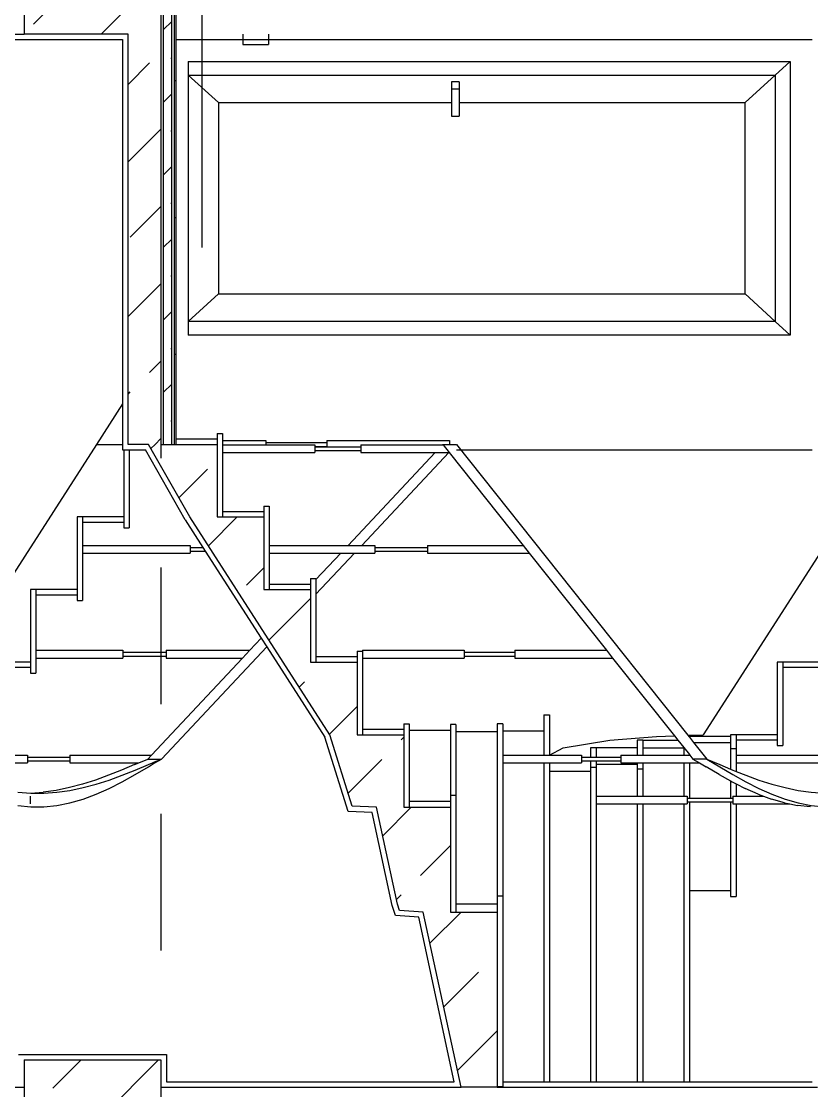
# Model space of a CAD drawing. Header units: metres. Extents: x -220 to 294, y -29 to 18.
# Drawn here: x -186.316 to -185.594, y -6.048 to -5.071 of the extents above; entities that cross this region are included whole.
import ezdxf

# ---------------------------------------------------------------- set-up
doc = ezdxf.new("R2010")
doc.units = ezdxf.units.M
doc.header["$MEASUREMENT"] = 0
doc.linetypes.add('DASHED4', pattern=[0.1875, 0.125, -0.0625])
for name, color, linetype in [('Cizgi', 7, 'Continuous'), ('Standart', 7, 'Continuous'), ('Tarama', 7, 'Continuous')]:
    doc.layers.add(name, color=color, linetype=linetype)

msp = doc.modelspace()

# ---------------------------------------------------------------- hatches: boundary and pattern name
at = {"layer": 'Tarama', "linetype": 'Continuous', "lineweight": -3}
h = msp.add_hatch(dxfattribs=at)
h.set_pattern_fill('DOTS', color=58, scale=0.8, style=0)
h.paths.add_polyline_path([(-186.18851, -5.45739), (-186.18851, -3.94489), (-186.18601, -3.94489), (-186.18601, -5.45739)])
h = msp.add_hatch(dxfattribs=at)
h.set_pattern_fill('SACNCR', color=58, scale=0.5, style=0)
h.paths.add_polyline_path([(-186.18601, -5.45739), (-186.18601, -3.94489), (-186.17851, -3.94489), (-186.17851, -5.45739)])
h = msp.add_hatch(dxfattribs=at)
h.set_pattern_fill('DOTS', color=58, scale=0.8, style=0)
h.paths.add_polyline_path([(-186.17851, -5.45739), (-186.17851, -3.94489), (-186.17601, -3.94489), (-186.17601, -5.45739)])
h = msp.add_hatch(dxfattribs=at)
h.set_pattern_fill('NET', color=163, style=0)
h.paths.add_polyline_path([(-186.17601, -5.45739), (-186.17601, -3.94489), (-186.17476, -3.94489), (-186.17476, -5.45739)])
h = msp.add_hatch(dxfattribs=at)
h.set_pattern_fill('ANSI33', color=58, scale=0.4, style=0)
h.paths.add_polyline_path([(-186.31351, -5.08239), (-186.31351, -5.01989), (-186.18851, -5.01989), (-186.18851, -5.08239)])
h = msp.add_hatch(dxfattribs=at)
h.set_pattern_fill('ANSI33', color=58, scale=0.4, style=0)
h.paths.add_polyline_path([(-186.21851, -5.45739), (-186.21851, -5.08239), (-186.18851, -5.08239), (-186.18851, -5.45739)])
h = msp.add_hatch(dxfattribs=at)
h.set_pattern_fill('ANSI33', color=58, scale=0.4, style=0)
h.paths.add_polyline_path([(-185.9142, -6.04489), (-185.94888, -5.88476), (-185.9704, -5.88319), (-185.97229, -5.87745), (-185.99153, -5.78902), (-186.01381, -5.7881), (-186.03417, -5.72265), (-186.16211, -5.5237), (-186.19976, -5.45739), (-186.13711, -5.45739), (-186.13711, -5.5237), (-186.09447, -5.5237), (-186.09447, -5.59002), (-186.05182, -5.59002), (-186.05182, -5.65634), (-186.00917, -5.65634), (-186.00917, -5.72265), (-185.96652, -5.72265), (-185.96652, -5.78902), (-185.92388, -5.78902), (-185.92388, -5.88476), (-185.88123, -5.88476), (-185.88123, -6.04489)])
h = msp.add_hatch(dxfattribs=at)
h.set_pattern_fill('ANSI33', color=58, scale=0.4, style=0)
h.paths.add_polyline_path([(-186.31351, -6.08239), (-186.31351, -6.01989), (-186.18851, -6.01989), (-186.18851, -6.08239)])

# ---------------------------------------------------------------- linework, layer by layer
at = {"layer": 'Cizgi', "color": 73, "linetype": 'DASHED4', "lineweight": -3}
msp.add_lwpolyline([(-186.18851, -3.09489), (-186.18851, -6.20739)], dxfattribs=at)
at = {"layer": 'Cizgi', "color": 7, "linetype": 'Continuous', "lineweight": -3}
for points in [[(-186.18851, -3.94489), (-186.18851, -5.45739)], [(-186.31351, -5.04489), (-186.31351, -5.08239)], [(-186.21851, -5.08239), (-186.31351, -5.08239)], [(-186.21851, -5.45739), (-186.21851, -5.08239)], [(-186.19976, -5.45739), (-186.21851, -5.45739)], [(-186.16211, -5.5237), (-186.19976, -5.45739)], [(-186.18851, -5.45739), (-186.17476, -5.45739)], [(-186.17476, -5.45739), (-186.13711, -5.45739)], [(-186.13711, -5.45739), (-186.13711, -5.5237)], [(-186.03417, -5.72265), (-186.16211, -5.5237)], [(-186.13711, -5.5237), (-186.13211, -5.5237)], [(-186.13211, -5.5237), (-186.09447, -5.5237)], [(-186.09447, -5.5237), (-186.09447, -5.59002)], [(-186.09447, -5.59002), (-186.08947, -5.59002)], [(-186.08947, -5.59002), (-186.05182, -5.59002)], [(-186.05182, -5.59002), (-186.05182, -5.65634)], [(-186.05182, -5.65634), (-186.04682, -5.65634)], [(-186.04682, -5.65634), (-186.00917, -5.65634)], [(-186.00917, -5.65634), (-186.00917, -5.72265)], [(-186.01381, -5.7881), (-186.03417, -5.72265)], [(-186.00917, -5.72265), (-186.00417, -5.72265)], [(-186.00417, -5.72265), (-185.96652, -5.72265)], [(-185.96652, -5.72265), (-185.96652, -5.78902)], [(-185.99153, -5.78902), (-186.01381, -5.7881)], [(-185.97229, -5.87745), (-185.99153, -5.78902)], [(-185.96652, -5.78902), (-185.96153, -5.78902)], [(-185.96153, -5.78902), (-185.92388, -5.78902)], [(-185.92388, -5.78902), (-185.92388, -5.88476)], [(-185.9704, -5.88319), (-185.97229, -5.87745)], [(-185.94888, -5.88476), (-185.9704, -5.88319)], [(-185.9142, -6.04489), (-185.94888, -5.88476)], [(-185.92388, -5.88476), (-185.91888, -5.88476)], [(-185.91888, -5.88476), (-185.88123, -5.88476)], [(-185.88123, -5.88476), (-185.88123, -6.04436)], [(-186.31351, -6.01989), (-186.18851, -6.01989)], [(-186.31351, -6.01989), (-186.31351, -6.04489)], [(-186.18851, -6.01989), (-186.18851, -6.04489)], [(-186.31351, -6.04489), (-186.31351, -6.08239)], [(-186.18851, -6.04489), (-186.18851, -6.08239)], [(-185.88123, -6.04489), (-185.9142, -6.04489)], [(-185.88123, -6.04436), (-185.88123, -6.04489)]]:
    msp.add_lwpolyline(points, dxfattribs=at)
at = {"layer": 'Cizgi', "color": 38, "linetype": 'Continuous', "lineweight": -3}
for points in [[(-186.18601, -5.45739), (-186.18601, -3.94489)], [(-186.17851, -5.45739), (-186.17851, -3.94489)], [(-186.17601, -5.45739), (-186.17601, -3.94489)]]:
    msp.add_lwpolyline(points, dxfattribs=at)
at = {"layer": 'Cizgi', "color": 59, "linetype": 'Continuous', "lineweight": -3}
for points in [[(-186.17476, -4.90739), (-186.17476, -5.45239)], [(-186.17476, -5.45239), (-186.13711, -5.45239)], [(-186.17476, -5.45239), (-186.17476, -5.45739)], [(-186.13711, -5.44739), (-186.13711, -5.45239)], [(-186.13711, -5.44739), (-186.13211, -5.44739)], [(-186.13711, -5.45239), (-186.13711, -5.45739)], [(-186.13211, -5.44739), (-186.13211, -5.45385)], [(-186.13211, -5.45385), (-186.13211, -5.45776)], [(-186.13211, -5.45776), (-186.13211, -5.46483)], [(-186.13211, -5.46483), (-186.13211, -5.5187)], [(-186.13211, -5.5187), (-186.09447, -5.5187)], [(-186.13211, -5.5187), (-186.13211, -5.5237)], [(-186.09447, -5.5137), (-186.09447, -5.5187)], [(-186.09447, -5.5137), (-186.08947, -5.5137)], [(-186.09447, -5.5187), (-186.09447, -5.5237)], [(-186.08947, -5.5137), (-186.08947, -5.54968)], [(-186.08947, -5.54968), (-186.08947, -5.55675)], [(-186.08947, -5.55675), (-186.08947, -5.58502)], [(-186.08947, -5.58502), (-186.05182, -5.58502)], [(-186.08947, -5.58502), (-186.08947, -5.59002)], [(-186.05182, -5.58002), (-186.05182, -5.58502)], [(-186.05182, -5.58002), (-186.04682, -5.58002)], [(-186.05182, -5.58502), (-186.05182, -5.59002)], [(-186.04682, -5.58002), (-186.04682, -5.5809)], [(-186.04682, -5.5809), (-186.04682, -5.59423)], [(-186.04682, -5.59423), (-186.04682, -5.65134)], [(-186.00917, -5.64634), (-186.00917, -5.65134)], [(-186.00917, -5.64634), (-186.00417, -5.64634)], [(-186.00417, -5.64634), (-186.00417, -5.65259)], [(-186.04682, -5.65134), (-186.00917, -5.65134)], [(-186.04682, -5.65134), (-186.04682, -5.65634)], [(-186.00917, -5.65134), (-186.00917, -5.65634)], [(-186.00417, -5.65259), (-186.00417, -5.71765)], [(-185.96652, -5.71265), (-185.96652, -5.71765)], [(-185.96652, -5.71265), (-185.96153, -5.71265)], [(-185.96153, -5.71265), (-185.96153, -5.71893)], [(-186.00417, -5.71765), (-185.96652, -5.71765)], [(-186.00417, -5.71765), (-186.00417, -5.72265)], [(-185.96652, -5.71765), (-185.96652, -5.72265)], [(-185.96153, -5.71893), (-185.96153, -5.78353)], [(-185.96153, -5.78353), (-185.92388, -5.78353)], [(-185.96153, -5.78353), (-185.96153, -5.78902)], [(-185.92388, -5.77805), (-185.92388, -5.78353)], [(-185.92388, -5.77805), (-185.91888, -5.77805)], [(-185.92388, -5.78353), (-185.92388, -5.78902)], [(-185.91888, -5.77805), (-185.91888, -5.87733)], [(-185.88123, -5.86991), (-185.88123, -5.87733)], [(-185.88123, -5.86991), (-185.87623, -5.86991)], [(-185.87623, -5.86991), (-185.87623, -6.03989)], [(-185.91888, -5.87733), (-185.88123, -5.87733)], [(-185.91888, -5.87733), (-185.91888, -5.88476)], [(-185.88123, -5.87733), (-185.88123, -5.88476)], [(-185.87623, -6.04436), (-185.88123, -6.04436)], [(-185.87623, -6.03989), (-185.87623, -6.04436)]]:
    msp.add_lwpolyline(points, dxfattribs=at)
at = {"layer": 'Cizgi', "color": 166, "linetype": 'Continuous', "lineweight": -3}
for points in [[(-186.89976, -5.08239), (-186.31351, -5.08239)], [(-186.60623, -6.04489), (-186.31351, -6.04489)], [(-186.18851, -6.04489), (-185.9142, -6.04489)], [(-185.88123, -6.04489), (-185.58851, -6.04489)]]:
    msp.add_lwpolyline(points, dxfattribs=at)
at = {"layer": 'Cizgi', "color": 241, "linetype": 'Continuous', "lineweight": -3}
for points in [[(-186.81529, -5.08739), (-186.22351, -5.08739)], [(-186.22351, -5.08739), (-186.22351, -5.42022)], [(-186.22351, -5.42022), (-186.22351, -5.45739)], [(-186.22351, -5.45739), (-186.22351, -5.46239)], [(-186.22351, -5.46239), (-186.22241, -5.46239)], [(-186.22241, -5.46239), (-186.21741, -5.46239)], [(-186.21741, -5.46239), (-186.20267, -5.46239)], [(-186.16639, -5.52629), (-186.20267, -5.46239)], [(-186.16639, -5.52629), (-186.15021, -5.55145)], [(-186.15021, -5.55145), (-186.14794, -5.55499)], [(-186.14794, -5.55499), (-186.09692, -5.63433)], [(-186.09692, -5.63433), (-186.09183, -5.64224)], [(-186.09183, -5.64224), (-186.03874, -5.72479)], [(-186.01753, -5.79295), (-186.03874, -5.72479)], [(-185.99559, -5.79385), (-186.01753, -5.79295)], [(-185.97712, -5.87877), (-185.99559, -5.79385)], [(-185.9741, -5.88793), (-185.97712, -5.87877)], [(-185.95297, -5.88947), (-185.9741, -5.88793)], [(-185.9204, -6.03989), (-185.95297, -5.88947)], [(-186.31851, -6.01489), (-186.18351, -6.01489)], [(-186.18351, -6.01489), (-186.18351, -6.03989)], [(-186.18351, -6.03989), (-185.9204, -6.03989)], [(-185.87623, -6.03989), (-185.83858, -6.03989)], [(-185.83858, -6.03989), (-185.83358, -6.03989)], [(-185.83358, -6.03989), (-185.79594, -6.03989)], [(-185.79594, -6.03989), (-185.79094, -6.03989)], [(-185.79094, -6.03989), (-185.75329, -6.03989)], [(-185.75329, -6.03989), (-185.74829, -6.03989)], [(-185.74829, -6.03989), (-185.71064, -6.03989)], [(-185.71064, -6.03989), (-185.70564, -6.03989)], [(-185.70564, -6.03989), (-185.59351, -6.03989)]]:
    msp.add_lwpolyline(points, dxfattribs=at)
at = {"layer": 'Cizgi', "color": 118, "linetype": 'Continuous', "lineweight": -3}
for points in [[(-186.17476, -5.08739), (-185.59351, -5.08739)], [(-185.91851, -5.46239), (-185.59351, -5.46239)]]:
    msp.add_lwpolyline(points, dxfattribs=at)
at = {"layer": 'Cizgi', "color": 98, "linetype": 'Continuous', "lineweight": -3}
for points in [[(-186.11351, -5.08239), (-186.11351, -5.09176)], [(-186.09029, -5.08239), (-186.09029, -5.09176)], [(-186.11351, -5.09176), (-186.09029, -5.09176)], [(-186.16351, -5.10739), (-186.16351, -5.11989)], [(-186.16351, -5.10739), (-185.61351, -5.10739)], [(-185.62726, -5.11989), (-185.61351, -5.10739)], [(-185.61351, -5.10739), (-185.61351, -5.35739)], [(-186.16351, -5.11989), (-185.62726, -5.11989)], [(-186.16351, -5.11989), (-186.13601, -5.14489)], [(-186.16351, -5.11989), (-186.16351, -5.34489)], [(-185.65476, -5.14489), (-185.62726, -5.11989)], [(-185.62726, -5.11989), (-185.62726, -5.34489)], [(-185.91601, -5.12614), (-185.92289, -5.12614)], [(-185.92289, -5.12614), (-185.92289, -5.13239)], [(-185.91601, -5.12614), (-185.91601, -5.13239)], [(-185.92289, -5.13239), (-185.91601, -5.13239)], [(-185.92289, -5.13239), (-185.92289, -5.14489)], [(-185.91601, -5.13239), (-185.91601, -5.14489)], [(-186.13601, -5.14489), (-185.92289, -5.14489)], [(-186.13601, -5.14489), (-186.13601, -5.31989)], [(-185.92289, -5.14489), (-185.92289, -5.15739)], [(-185.91601, -5.14489), (-185.65476, -5.14489)], [(-185.91601, -5.14489), (-185.91601, -5.15739)], [(-185.65476, -5.31989), (-185.65476, -5.14489)], [(-185.92289, -5.15739), (-185.91601, -5.15739)], [(-186.13601, -5.31989), (-186.16351, -5.34489)], [(-186.13601, -5.31989), (-185.65476, -5.31989)], [(-185.65476, -5.31989), (-185.62726, -5.34489)], [(-185.62726, -5.34489), (-186.16351, -5.34489)], [(-186.16351, -5.34489), (-186.16351, -5.35739)], [(-185.62726, -5.34489), (-185.61351, -5.35739)], [(-185.61351, -5.35739), (-186.16351, -5.35739)], [(-186.22351, -5.42022), (-186.24741, -5.45739)], [(-186.24741, -5.45739), (-186.418, -5.72265)], [(-186.24741, -5.45739), (-186.22351, -5.45739)], [(-186.13211, -5.45385), (-186.09276, -5.45385)], [(-186.13211, -5.45776), (-186.09276, -5.45776)], [(-186.09276, -5.45385), (-186.09276, -5.45562)], [(-186.09276, -5.45562), (-186.03676, -5.45562)], [(-186.09276, -5.45562), (-186.09276, -5.45776)], [(-186.09276, -5.45776), (-186.04793, -5.45776)], [(-186.04793, -5.45776), (-186.04793, -5.45915)], [(-186.04793, -5.45915), (-186.03676, -5.45915)], [(-186.04793, -5.45915), (-186.04793, -5.45953)], [(-186.04793, -5.45953), (-186.03676, -5.45953)], [(-186.04793, -5.45953), (-186.04793, -5.46307)], [(-186.03676, -5.45385), (-185.92476, -5.45385)], [(-186.03676, -5.45385), (-186.03676, -5.45562)], [(-186.03676, -5.45562), (-186.03676, -5.45915)], [(-186.03676, -5.45915), (-186.03676, -5.45953)], [(-186.03676, -5.45953), (-186.00583, -5.45953)], [(-186.00583, -5.45776), (-185.93136, -5.45776)], [(-186.00583, -5.45776), (-186.00583, -5.45953)], [(-186.00583, -5.45953), (-186.00583, -5.46307)], [(-185.93101, -5.45739), (-185.93136, -5.45776)], [(-185.93136, -5.45776), (-185.93071, -5.45776)], [(-185.93101, -5.45739), (-185.93071, -5.45776)], [(-185.93101, -5.45739), (-185.92476, -5.45739)], [(-185.93071, -5.45776), (-185.92509, -5.46483)], [(-185.92476, -5.45385), (-185.92476, -5.45739)], [(-185.92476, -5.45739), (-185.91851, -5.45739)], [(-185.91851, -5.45739), (-185.70704, -5.72323)], [(-185.52241, -5.45739), (-185.693, -5.72265)], [(-186.22241, -5.46239), (-186.22241, -5.5237)], [(-186.21741, -5.46239), (-186.21741, -5.5337)], [(-186.13211, -5.46483), (-186.04793, -5.46483)], [(-186.04793, -5.46307), (-186.00583, -5.46307)], [(-186.04793, -5.46307), (-186.04793, -5.46483)], [(-185.93799, -5.46483), (-186.01755, -5.54968)], [(-186.00583, -5.46307), (-186.00583, -5.46483)], [(-186.00583, -5.46483), (-185.93799, -5.46483)], [(-185.92549, -5.46483), (-186.00505, -5.54968)], [(-185.93799, -5.46483), (-185.92549, -5.46483)], [(-185.92549, -5.46483), (-185.92509, -5.46483)], [(-185.92509, -5.46483), (-185.85759, -5.54968)], [(-186.26005, -5.5237), (-186.26505, -5.5237)], [(-186.26505, -5.5237), (-186.26505, -5.59002)], [(-186.22241, -5.5237), (-186.26005, -5.5237)], [(-186.26005, -5.5237), (-186.26005, -5.5287)], [(-186.22241, -5.5287), (-186.26005, -5.5287)], [(-186.26005, -5.5287), (-186.26005, -5.54968)], [(-186.22241, -5.5237), (-186.22241, -5.5287)], [(-186.22241, -5.5287), (-186.22241, -5.5337)], [(-186.22241, -5.5337), (-186.21741, -5.5337)], [(-186.26005, -5.54968), (-186.16188, -5.54968)], [(-186.26005, -5.54968), (-186.26005, -5.55675)], [(-186.16188, -5.54968), (-186.16188, -5.55145)], [(-186.08947, -5.54968), (-186.01755, -5.54968)], [(-186.01755, -5.54968), (-186.00505, -5.54968)], [(-186.00505, -5.54968), (-185.99309, -5.54968)], [(-185.99309, -5.54968), (-185.99309, -5.55145)], [(-185.94491, -5.54968), (-185.85759, -5.54968)], [(-185.94491, -5.54968), (-185.94491, -5.55145)], [(-185.85759, -5.54968), (-185.85197, -5.55675)], [(-186.26005, -5.55675), (-186.16188, -5.55675)], [(-186.26005, -5.55675), (-186.26005, -5.60002)], [(-186.16188, -5.55145), (-186.15021, -5.55145)], [(-186.16188, -5.55145), (-186.16188, -5.55499)], [(-186.16188, -5.55499), (-186.14794, -5.55499)], [(-186.16188, -5.55499), (-186.16188, -5.55675)], [(-186.08947, -5.55675), (-186.02418, -5.55675)], [(-186.02418, -5.55675), (-186.04682, -5.5809)], [(-186.01168, -5.55675), (-186.04682, -5.59423)], [(-186.02418, -5.55675), (-186.01168, -5.55675)], [(-186.01168, -5.55675), (-185.99309, -5.55675)], [(-185.99309, -5.55145), (-185.94491, -5.55145)], [(-185.99309, -5.55145), (-185.99309, -5.55499)], [(-185.99309, -5.55499), (-185.94491, -5.55499)], [(-185.99309, -5.55499), (-185.99309, -5.55675)], [(-185.94491, -5.55145), (-185.94491, -5.55499)], [(-185.94491, -5.55499), (-185.94491, -5.55675)], [(-185.94491, -5.55675), (-185.85197, -5.55675)], [(-185.85197, -5.55675), (-185.78136, -5.64552)], [(-186.3027, -5.59002), (-186.3077, -5.59002)], [(-186.3077, -5.59002), (-186.3077, -5.65634)], [(-186.26505, -5.59002), (-186.3027, -5.59002)], [(-186.3027, -5.59002), (-186.3027, -5.59502)], [(-186.26505, -5.59502), (-186.3027, -5.59502)], [(-186.3027, -5.59502), (-186.3027, -5.64552)], [(-186.26505, -5.59002), (-186.26505, -5.59502)], [(-186.26505, -5.59502), (-186.26505, -5.60002)], [(-186.26505, -5.60002), (-186.26005, -5.60002)], [(-186.09692, -5.63433), (-186.10741, -5.64552)], [(-186.3027, -5.64552), (-186.22341, -5.64552)], [(-186.3027, -5.64552), (-186.3027, -5.65259)], [(-186.22341, -5.64552), (-186.22341, -5.64728)], [(-186.22341, -5.64728), (-186.18376, -5.64728)], [(-186.22341, -5.64728), (-186.22341, -5.65082)], [(-186.09183, -5.64224), (-186.18807, -5.74489)], [(-186.18376, -5.64552), (-186.10741, -5.64552)], [(-186.18376, -5.64552), (-186.18376, -5.64728)], [(-186.18376, -5.64728), (-186.18376, -5.65082)], [(-186.10741, -5.64552), (-186.11404, -5.65259)], [(-186.00417, -5.64552), (-185.91142, -5.64552)], [(-186.00417, -5.64552), (-186.00417, -5.64634)], [(-185.91142, -5.64552), (-185.91142, -5.64728)], [(-185.91142, -5.64728), (-185.86505, -5.64728)], [(-185.91142, -5.64728), (-185.91142, -5.65082)], [(-185.86505, -5.64552), (-185.78136, -5.64552)], [(-185.86505, -5.64552), (-185.86505, -5.64728)], [(-185.86505, -5.64728), (-185.86505, -5.65082)], [(-185.78136, -5.64552), (-185.77574, -5.65259)], [(-186.3077, -5.65634), (-186.34535, -5.65634)], [(-186.3077, -5.65634), (-186.3077, -5.66134)], [(-186.3027, -5.65259), (-186.22341, -5.65259)], [(-186.3027, -5.65259), (-186.3027, -5.66634)], [(-186.22341, -5.65082), (-186.18376, -5.65082)], [(-186.22341, -5.65082), (-186.22341, -5.65259)], [(-186.11404, -5.65259), (-186.19726, -5.74135)], [(-186.18376, -5.65082), (-186.18376, -5.65259)], [(-186.18376, -5.65259), (-186.11404, -5.65259)], [(-186.00417, -5.65259), (-185.91142, -5.65259)], [(-185.91142, -5.65082), (-185.86505, -5.65082)], [(-185.91142, -5.65082), (-185.91142, -5.65259)], [(-185.86505, -5.65082), (-185.86505, -5.65259)], [(-185.86505, -5.65259), (-185.77574, -5.65259)], [(-185.77574, -5.65259), (-185.71915, -5.72374)], [(-185.62035, -5.65634), (-185.62535, -5.65634)], [(-185.62535, -5.65634), (-185.62535, -5.72265)], [(-185.5827, -5.65634), (-185.62035, -5.65634)], [(-185.62035, -5.65634), (-185.62035, -5.66134)], [(-186.3077, -5.66134), (-186.34535, -5.66134)], [(-186.3077, -5.66134), (-186.3077, -5.66634)], [(-186.3077, -5.66634), (-186.3027, -5.66634)], [(-185.5827, -5.66134), (-185.62035, -5.66134)], [(-185.62035, -5.66134), (-185.62035, -5.73265)], [(-185.83858, -5.70453), (-185.83858, -5.71952)], [(-185.83858, -5.70453), (-185.83358, -5.70453)], [(-185.83358, -5.70453), (-185.83358, -5.7413)], [(-185.91888, -5.71345), (-185.92388, -5.71345)], [(-185.92388, -5.71345), (-185.92388, -5.71893)], [(-185.91888, -5.71345), (-185.91888, -5.72011)], [(-185.87623, -5.71268), (-185.88123, -5.71268)], [(-185.88123, -5.71268), (-185.88123, -5.72011)], [(-185.87623, -5.71268), (-185.87623, -5.71952)], [(-185.92388, -5.71893), (-185.96153, -5.71893)], [(-185.92388, -5.71893), (-185.92388, -5.77805)], [(-185.88123, -5.72011), (-185.91888, -5.72011)], [(-185.91888, -5.72011), (-185.91888, -5.77805)], [(-185.88123, -5.72011), (-185.88123, -5.86991)], [(-185.83858, -5.71952), (-185.87623, -5.71952)], [(-185.87623, -5.71952), (-185.87623, -5.74135)], [(-185.83858, -5.71952), (-185.83858, -5.74135)], [(-185.77829, -5.72753), (-185.73564, -5.72442)], [(-185.73564, -5.72442), (-185.71915, -5.72374)], [(-185.71915, -5.72374), (-185.71613, -5.72753)], [(-185.70704, -5.72323), (-185.693, -5.72265)], [(-185.70704, -5.72323), (-185.7061, -5.72442)], [(-185.7061, -5.72442), (-185.70564, -5.72442)], [(-185.7061, -5.72442), (-185.70564, -5.725)], [(-185.668, -5.72442), (-185.70564, -5.72442)], [(-185.70564, -5.72442), (-185.70564, -5.725)], [(-185.70564, -5.725), (-185.70174, -5.7299)], [(-185.663, -5.72265), (-185.668, -5.72265)], [(-185.668, -5.72265), (-185.668, -5.72442)], [(-185.668, -5.72442), (-185.668, -5.7299)], [(-185.62535, -5.72265), (-185.663, -5.72265)], [(-185.663, -5.72265), (-185.663, -5.72765)], [(-185.62535, -5.72265), (-185.62535, -5.72765)], [(-185.83358, -5.7413), (-185.82094, -5.73452)], [(-185.82094, -5.73452), (-185.77829, -5.72753)], [(-185.79094, -5.73452), (-185.79594, -5.73452)], [(-185.79594, -5.73452), (-185.79594, -5.74312)], [(-185.75329, -5.73452), (-185.79094, -5.73452)], [(-185.79094, -5.73452), (-185.79094, -5.74312)], [(-185.74829, -5.72753), (-185.75329, -5.72753)], [(-185.75329, -5.72753), (-185.75329, -5.73452)], [(-185.75329, -5.73452), (-185.75329, -5.74135)], [(-185.74829, -5.72753), (-185.71613, -5.72753)], [(-185.74829, -5.72753), (-185.74829, -5.73495)], [(-185.71064, -5.73495), (-185.74829, -5.73495)], [(-185.74829, -5.73495), (-185.74829, -5.74135)], [(-185.71613, -5.72753), (-185.71064, -5.73443)], [(-185.71064, -5.73443), (-185.71064, -5.73495)], [(-185.71064, -5.73443), (-185.70564, -5.74071)], [(-185.71064, -5.73495), (-185.71064, -5.74135)], [(-185.70174, -5.7299), (-185.668, -5.7299)], [(-185.70174, -5.7299), (-185.68982, -5.74489)], [(-185.668, -5.7299), (-185.668, -5.73539)], [(-185.668, -5.73539), (-185.668, -5.75418)], [(-185.668, -5.73539), (-185.663, -5.73539)], [(-185.62535, -5.72765), (-185.663, -5.72765)], [(-185.663, -5.72765), (-185.663, -5.73539)], [(-185.663, -5.73539), (-185.663, -5.74135)], [(-185.62535, -5.72765), (-185.62535, -5.73265)], [(-185.62535, -5.73265), (-185.62035, -5.73265)], [(-186.388, -5.74135), (-186.31053, -5.74135)], [(-186.31053, -5.74135), (-186.31053, -5.74312)], [(-186.31053, -5.74312), (-186.27179, -5.74312)], [(-186.31053, -5.74312), (-186.31053, -5.74665)], [(-186.27179, -5.74135), (-186.19726, -5.74135)], [(-186.27179, -5.74135), (-186.27179, -5.74312)], [(-186.27179, -5.74312), (-186.27179, -5.74665)], [(-186.20878, -5.74842), (-186.20057, -5.74489)], [(-186.19726, -5.74135), (-186.20057, -5.74489)], [(-186.20057, -5.74489), (-186.18807, -5.74489)], [(-186.19432, -5.74758), (-186.18807, -5.74489)], [(-186.19393, -5.74842), (-186.18807, -5.74489)], [(-185.87623, -5.74135), (-185.87623, -5.74842)], [(-185.87623, -5.74135), (-185.83858, -5.74135)], [(-185.83858, -5.74135), (-185.83358, -5.7413)], [(-185.83358, -5.7413), (-185.80417, -5.74135)], [(-185.80417, -5.74135), (-185.80417, -5.74312)], [(-185.80417, -5.74312), (-185.79594, -5.74312)], [(-185.80417, -5.74312), (-185.80417, -5.74665)], [(-185.79594, -5.74312), (-185.79094, -5.74312)], [(-185.79094, -5.74312), (-185.76814, -5.74312)], [(-185.76814, -5.74135), (-185.75329, -5.74135)], [(-185.76814, -5.74135), (-185.76814, -5.74312)], [(-185.76814, -5.74312), (-185.76814, -5.74665)], [(-185.75329, -5.74135), (-185.74829, -5.74135)], [(-185.74829, -5.74135), (-185.71064, -5.74135)], [(-185.71064, -5.74135), (-185.70564, -5.74135)], [(-185.70564, -5.74071), (-185.70564, -5.74135)], [(-185.70564, -5.74071), (-185.70513, -5.74135)], [(-185.70564, -5.74135), (-185.70513, -5.74135)], [(-185.70513, -5.74135), (-185.70232, -5.74489)], [(-185.70232, -5.74489), (-185.69646, -5.74842)], [(-185.68982, -5.74489), (-185.70232, -5.74489)], [(-185.68982, -5.74489), (-185.67789, -5.75003)], [(-185.68982, -5.74489), (-185.67789, -5.75209)], [(-185.663, -5.74135), (-185.58553, -5.74135)], [(-185.663, -5.74135), (-185.663, -5.74842)], [(-186.388, -5.74842), (-186.31053, -5.74842)], [(-186.31053, -5.74665), (-186.27179, -5.74665)], [(-186.31053, -5.74665), (-186.31053, -5.74842)], [(-186.27179, -5.74665), (-186.27179, -5.74842)], [(-186.27179, -5.74842), (-186.20878, -5.74842)], [(-186.22444, -5.75503), (-186.23638, -5.75976)], [(-186.21251, -5.75003), (-186.22444, -5.75503)], [(-186.22388, -5.75976), (-186.21194, -5.75503)], [(-186.21251, -5.75003), (-186.20878, -5.74842)], [(-186.21194, -5.75503), (-186.20001, -5.75003)], [(-186.21194, -5.75909), (-186.20001, -5.75209)], [(-186.20001, -5.75003), (-186.19628, -5.74842)], [(-186.20001, -5.75209), (-186.19432, -5.74842)], [(-186.19628, -5.74842), (-186.19432, -5.74758)], [(-186.19628, -5.74842), (-186.19432, -5.74842)], [(-186.19432, -5.74758), (-186.19432, -5.74842)], [(-186.19432, -5.74842), (-186.19393, -5.74842)], [(-185.87623, -5.74842), (-185.83858, -5.74842)], [(-185.87623, -5.74842), (-185.87623, -5.86991)], [(-185.83858, -5.74842), (-185.83858, -6.03989)], [(-185.83858, -5.74842), (-185.83358, -5.74842)], [(-185.83358, -5.74842), (-185.83358, -5.75634)], [(-185.83358, -5.74842), (-185.80417, -5.74842)], [(-185.80417, -5.74665), (-185.79594, -5.74665)], [(-185.80417, -5.74665), (-185.80417, -5.74842)], [(-185.79594, -5.74665), (-185.79594, -5.75239)], [(-185.79594, -5.74665), (-185.79094, -5.74665)], [(-185.79594, -5.75239), (-185.79594, -5.75634)], [(-185.79594, -5.75239), (-185.79094, -5.75239)], [(-185.79094, -5.74665), (-185.79094, -5.74952)], [(-185.79094, -5.74665), (-185.76814, -5.74665)], [(-185.79094, -5.74952), (-185.75329, -5.74952)], [(-185.79094, -5.74952), (-185.79094, -5.75239)], [(-185.79094, -5.75239), (-185.79094, -5.77885)], [(-185.76814, -5.74665), (-185.76814, -5.74842)], [(-185.76814, -5.74842), (-185.75329, -5.74842)], [(-185.75329, -5.74842), (-185.75329, -5.74952)], [(-185.75329, -5.74842), (-185.74829, -5.74842)], [(-185.75329, -5.74952), (-185.75329, -5.75384)], [(-185.75329, -5.75384), (-185.75329, -5.77885)], [(-185.75329, -5.75384), (-185.74829, -5.75384)], [(-185.74829, -5.74842), (-185.74829, -5.75384)], [(-185.74829, -5.74842), (-185.71064, -5.74842)], [(-185.74829, -5.75384), (-185.74829, -5.77885)], [(-185.71064, -5.74842), (-185.71064, -5.77885)], [(-185.71064, -5.74842), (-185.70564, -5.74842)], [(-185.70564, -5.74842), (-185.70564, -5.78062)], [(-185.70564, -5.74842), (-185.69646, -5.74842)], [(-185.69646, -5.74842), (-185.69039, -5.75209)], [(-185.67845, -5.75909), (-185.69039, -5.75209)], [(-185.67789, -5.75003), (-185.668, -5.75418)], [(-185.67789, -5.75209), (-185.66595, -5.75909)], [(-185.668, -5.75418), (-185.66595, -5.75503)], [(-185.66595, -5.75503), (-185.663, -5.7562)], [(-185.663, -5.74842), (-185.663, -5.7562)], [(-185.663, -5.74842), (-185.58553, -5.74842)], [(-186.24831, -5.76408), (-186.26025, -5.76788)], [(-186.23638, -5.75976), (-186.24831, -5.76408)], [(-186.24775, -5.76788), (-186.23581, -5.76408)], [(-186.23581, -5.76408), (-186.22388, -5.75976)], [(-186.22388, -5.76571), (-186.21194, -5.75909)], [(-185.79594, -5.75634), (-185.83358, -5.75634)], [(-185.83358, -5.75634), (-185.83358, -6.03989)], [(-185.79594, -5.75634), (-185.79594, -6.03989)], [(-185.67845, -5.75909), (-185.668, -5.76489)], [(-185.668, -5.76489), (-185.668, -5.78062)], [(-185.668, -5.76489), (-185.66652, -5.76571)], [(-185.66595, -5.75909), (-185.65402, -5.76571)], [(-185.663, -5.7562), (-185.65402, -5.75976)], [(-185.65402, -5.75976), (-185.64209, -5.76408)], [(-185.64209, -5.76408), (-185.63015, -5.76788)], [(-186.28411, -5.7735), (-186.29605, -5.77518)], [(-186.27218, -5.77105), (-186.28411, -5.7735)], [(-186.28355, -5.77518), (-186.27161, -5.7735)], [(-186.26025, -5.76788), (-186.27218, -5.77105)], [(-186.27161, -5.7735), (-186.25968, -5.77105)], [(-186.25968, -5.77105), (-186.24775, -5.76788)], [(-186.24775, -5.77707), (-186.23581, -5.77176)], [(-186.23581, -5.77176), (-186.22388, -5.76571)], [(-185.66652, -5.76571), (-185.663, -5.76749)], [(-185.663, -5.76749), (-185.663, -5.77885)], [(-185.663, -5.76749), (-185.65459, -5.77176)], [(-185.64265, -5.77707), (-185.65459, -5.77176)], [(-185.65402, -5.76571), (-185.64209, -5.77176)], [(-185.64209, -5.77176), (-185.63015, -5.77707)], [(-185.63015, -5.76788), (-185.61822, -5.77105)], [(-185.61822, -5.77105), (-185.60628, -5.7735)], [(-185.60628, -5.7735), (-185.59435, -5.77518)], [(-186.31935, -5.77518), (-186.30742, -5.77603)], [(-186.3077, -5.78592), (-186.3077, -5.77885)], [(-186.30742, -5.77603), (-186.29605, -5.77518)], [(-186.30742, -5.77603), (-186.29548, -5.77603)], [(-186.29548, -5.77603), (-186.28355, -5.77518)], [(-186.27161, -5.78495), (-186.25968, -5.78151)], [(-186.25968, -5.78151), (-186.24775, -5.77707)], [(-185.79094, -5.77885), (-185.75329, -5.77885)], [(-185.79094, -5.77885), (-185.79094, -5.78592)], [(-185.75329, -5.77885), (-185.74829, -5.77885)], [(-185.74829, -5.77885), (-185.71064, -5.77885)], [(-185.71064, -5.77885), (-185.70764, -5.77885)], [(-185.70764, -5.77885), (-185.70764, -5.78062)], [(-185.70764, -5.78062), (-185.70564, -5.78062)], [(-185.70764, -5.78062), (-185.70764, -5.78415)], [(-185.70764, -5.78415), (-185.70564, -5.78415)], [(-185.70764, -5.78415), (-185.70764, -5.78592)], [(-185.70564, -5.78062), (-185.668, -5.78062)], [(-185.70564, -5.78415), (-185.70564, -5.86518)], [(-185.70564, -5.78415), (-185.668, -5.78415)], [(-185.668, -5.78062), (-185.66599, -5.78062)], [(-185.668, -5.78415), (-185.668, -5.86518)], [(-185.668, -5.78415), (-185.66599, -5.78415)], [(-185.66599, -5.77885), (-185.663, -5.77885)], [(-185.66599, -5.77885), (-185.66599, -5.78062)], [(-185.66599, -5.78062), (-185.66599, -5.78415)], [(-185.66599, -5.78415), (-185.66599, -5.78592)], [(-185.663, -5.77885), (-185.63787, -5.77885)], [(-185.64265, -5.77707), (-185.63787, -5.77885)], [(-185.63787, -5.77885), (-185.63072, -5.78151)], [(-185.61878, -5.78495), (-185.63072, -5.78151)], [(-185.63015, -5.77707), (-185.61822, -5.78151)], [(-185.61822, -5.78151), (-185.60628, -5.78495)], [(-185.59435, -5.77518), (-185.58242, -5.77603)], [(-186.31935, -5.7873), (-186.30742, -5.78849)], [(-186.30742, -5.78849), (-186.29548, -5.78849)], [(-186.29548, -5.78849), (-186.28355, -5.7873)], [(-186.28355, -5.7873), (-186.27161, -5.78495)], [(-185.79094, -5.78592), (-185.75329, -5.78592)], [(-185.79094, -5.78592), (-185.79094, -6.03989)], [(-185.75329, -5.78592), (-185.75329, -6.03989)], [(-185.75329, -5.78592), (-185.74829, -5.78592)], [(-185.74829, -5.78592), (-185.74829, -6.03989)], [(-185.74829, -5.78592), (-185.71064, -5.78592)], [(-185.71064, -5.78592), (-185.71064, -6.03989)], [(-185.71064, -5.78592), (-185.70764, -5.78592)], [(-185.66599, -5.78592), (-185.663, -5.78592)], [(-185.663, -5.78592), (-185.663, -5.87066)], [(-185.663, -5.78592), (-185.61385, -5.78592)], [(-185.61878, -5.78495), (-185.61385, -5.78592)], [(-185.61385, -5.78592), (-185.60685, -5.7873)], [(-185.59492, -5.78849), (-185.60685, -5.7873)], [(-185.60628, -5.78495), (-185.59435, -5.7873)], [(-185.59435, -5.7873), (-185.58242, -5.78849)], [(-185.70564, -5.86518), (-185.668, -5.86518)], [(-185.70564, -5.86518), (-185.70564, -6.03989)], [(-185.668, -5.86518), (-185.668, -5.87066)], [(-185.668, -5.87066), (-185.663, -5.87066)]]:
    msp.add_lwpolyline(points, dxfattribs=at)
at = {"layer": 'Standart', "color": 216, "linetype": 'Continuous', "lineweight": -3}
msp.add_lwpolyline([(-186.15101, -4.68289), (-186.15101, -5.27745)], dxfattribs=at)

doc.saveas('drawing.dxf')
